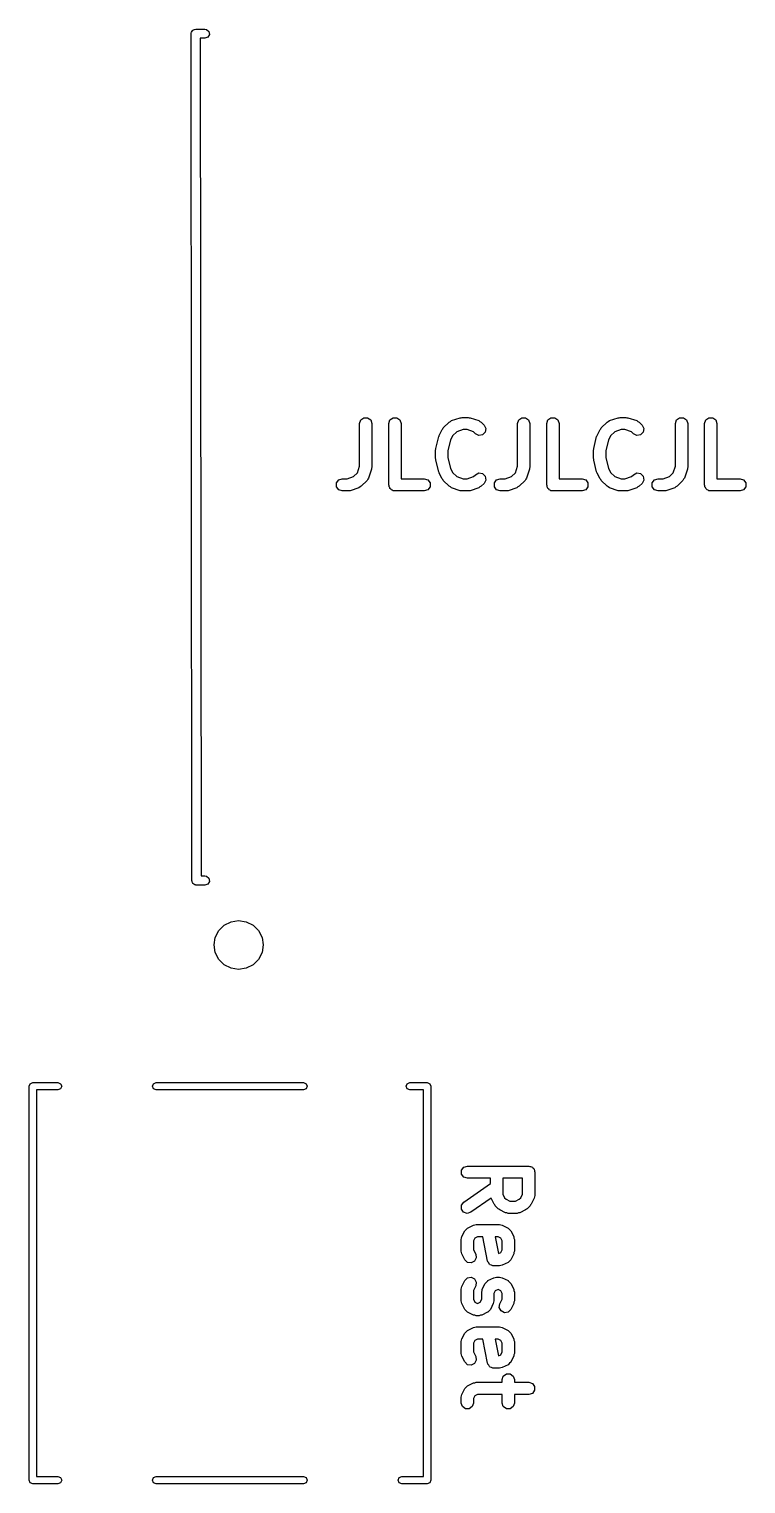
# Model space of a CAD drawing. Extents: x 36 to 175, y -118 to -38.
# Drawn here: x 35.85 to 47.52, y -118.08 to -94.37 of the extents above; entities that cross this region are included whole.
import ezdxf

# ---------------------------------------------------------------- set-up
doc = ezdxf.new("R2010")
doc.units = 0
doc.layers.add('BLACK', color=7, linetype='CONTINUOUS')

msp = doc.modelspace()

# ---------------------------------------------------------------- linework, layer by layer
at = {"layer": 'BLACK', "linetype": 'CONTINUOUS'}
for p, q in [((38.483, -94.4461), (38.4847, -94.4363)), ((38.4958, -108.246), (38.483, -94.4461)), ((38.4841, -94.433), (38.4858, -94.4301)), ((38.4847, -94.4363), (38.4841, -94.433)), ((38.4858, -94.4301), (38.4875, -94.4204)), ((38.4875, -94.4204), (38.5, -94.4054)), ((38.5, -94.4054), (38.5098, -94.3885)), ((38.5098, -94.3885), (38.5161, -94.3862)), ((38.5161, -94.3862), (38.5204, -94.3811)), ((38.5204, -94.3811), (38.5397, -94.3777)), ((38.5397, -94.3777), (38.558, -94.371)), ((38.558, -94.371), (38.708, -94.371)), ((38.708, -94.521), (38.6331, -94.521)), ((38.6331, -94.521), (38.6457, -108.171)), ((38.708, -94.371), (38.7337, -94.3755)), ((38.7562, -94.5035), (38.708, -94.521)), ((38.7337, -94.3755), (38.773, -94.4085)), ((38.7819, -94.459), (38.7562, -94.5035)), ((38.773, -94.4085), (38.7819, -94.459)), ((41.227, -100.798), (41.246, -100.739)), ((41.246, -100.739), (41.296, -100.703)), ((41.296, -100.703), (41.3579, -100.703)), ((41.3579, -100.703), (41.4079, -100.739)), ((41.4079, -100.739), (41.427, -100.798)), ((41.7031, -100.798), (41.7222, -100.739)), ((41.7222, -100.739), (41.7722, -100.703)), ((41.7722, -100.703), (41.834, -100.703)), ((41.834, -100.703), (41.884, -100.739)), ((41.884, -100.739), (41.9031, -100.798)), ((42.7054, -100.765), (42.7239, -100.751)), ((42.7239, -100.751), (42.8668, -100.703)), ((42.8668, -100.703), (42.883, -100.703)), ((42.883, -100.703), (42.8984, -100.698)), ((42.8984, -100.698), (42.9936, -100.698)), ((42.9936, -100.698), (43.009, -100.703)), ((43.009, -100.703), (43.0252, -100.703)), ((43.0252, -100.703), (43.1681, -100.751)), ((43.1681, -100.751), (43.1866, -100.765)), ((43.7984, -100.798), (43.8175, -100.739)), ((43.8175, -100.739), (43.8675, -100.703)), ((43.8675, -100.703), (43.9293, -100.703)), ((43.9293, -100.703), (43.9793, -100.739)), ((43.9793, -100.739), (43.9984, -100.798)), ((44.2746, -100.798), (44.2937, -100.739)), ((44.2937, -100.739), (44.3437, -100.703)), ((44.3437, -100.703), (44.4055, -100.703)), ((44.4055, -100.703), (44.4555, -100.739)), ((44.4555, -100.739), (44.4746, -100.798)), ((45.2768, -100.765), (45.2953, -100.751)), ((45.2953, -100.751), (45.4382, -100.703)), ((45.4382, -100.703), (45.4544, -100.703)), ((45.4544, -100.703), (45.4698, -100.698)), ((45.4698, -100.698), (45.565, -100.698)), ((45.565, -100.698), (45.5805, -100.703)), ((45.5805, -100.703), (45.5967, -100.703)), ((45.5967, -100.703), (45.7395, -100.751)), ((45.7395, -100.751), (45.7581, -100.765)), ((46.3698, -100.798), (46.3889, -100.739)), ((46.3889, -100.739), (46.4389, -100.703)), ((46.4389, -100.703), (46.5007, -100.703)), ((46.5007, -100.703), (46.5507, -100.739)), ((46.5507, -100.739), (46.5698, -100.798)), ((46.846, -100.798), (46.8651, -100.739)), ((46.8651, -100.739), (46.9151, -100.703)), ((46.9151, -100.703), (46.9769, -100.703)), ((46.9769, -100.703), (47.0269, -100.739)), ((47.0269, -100.739), (47.046, -100.798)), ((41.227, -101.496), (41.227, -100.798)), ((41.427, -100.798), (41.427, -101.513)), ((41.7031, -101.798), (41.7031, -100.798)), ((41.9031, -100.798), (41.9031, -101.698)), ((42.5232, -100.992), (42.5708, -100.896)), ((42.5708, -100.896), (42.5822, -100.885)), ((42.5822, -100.885), (42.5896, -100.87)), ((42.5896, -100.87), (42.6848, -100.775)), ((42.6848, -100.775), (42.7054, -100.765)), ((42.8095, -100.933), (42.7425, -101)), ((42.9146, -100.898), (42.8095, -100.933)), ((42.9774, -100.898), (42.9146, -100.898)), ((43.0825, -100.933), (42.9774, -100.898)), ((43.1134, -100.964), (43.0825, -100.933)), ((43.1684, -100.992), (43.1134, -100.964)), ((43.2295, -100.983), (43.1684, -100.992)), ((43.1866, -100.765), (43.2072, -100.775)), ((43.2072, -100.775), (43.2548, -100.823)), ((43.2732, -100.939), (43.2295, -100.983)), ((43.2548, -100.823), (43.2829, -100.878)), ((43.2829, -100.878), (43.2732, -100.939)), ((43.7984, -101.496), (43.7984, -100.798)), ((43.9984, -100.798), (43.9984, -101.513)), ((44.2746, -101.798), (44.2746, -100.798)), ((44.4746, -100.798), (44.4746, -101.698)), ((45.0947, -100.992), (45.1423, -100.896)), ((45.1423, -100.896), (45.1536, -100.885)), ((45.1536, -100.885), (45.161, -100.87)), ((45.161, -100.87), (45.2562, -100.775)), ((45.2562, -100.775), (45.2768, -100.765)), ((45.381, -100.933), (45.3139, -101)), ((45.486, -100.898), (45.381, -100.933)), ((45.5488, -100.898), (45.486, -100.898)), ((45.6539, -100.933), (45.5488, -100.898)), ((45.6848, -100.964), (45.6539, -100.933)), ((45.7399, -100.992), (45.6848, -100.964)), ((45.8009, -100.983), (45.7399, -100.992)), ((45.7581, -100.765), (45.7786, -100.775)), ((45.7786, -100.775), (45.8262, -100.823)), ((45.8446, -100.939), (45.8009, -100.983)), ((45.8262, -100.823), (45.8543, -100.878)), ((45.8543, -100.878), (45.8446, -100.939)), ((46.3698, -101.496), (46.3698, -100.798)), ((46.5698, -100.798), (46.5698, -101.513)), ((46.846, -101.798), (46.846, -100.798)), ((47.046, -100.798), (47.046, -101.698)), ((42.465, -101.227), (42.4689, -101.215)), ((42.465, -101.37), (42.465, -101.227)), ((42.468, -101.203), (42.5157, -101.012)), ((42.4689, -101.215), (42.468, -101.203)), ((42.5157, -101.012), (42.5216, -101.003)), ((42.5216, -101.003), (42.5232, -100.992)), ((42.707, -101.071), (42.665, -101.239)), ((42.7425, -101), (42.707, -101.071)), ((45.0365, -101.227), (45.0403, -101.215)), ((45.0365, -101.37), (45.0365, -101.227)), ((45.0395, -101.203), (45.0871, -101.012)), ((45.0403, -101.215), (45.0395, -101.203)), ((45.0871, -101.012), (45.093, -101.003)), ((45.093, -101.003), (45.0947, -100.992)), ((45.2784, -101.071), (45.2365, -101.239)), ((45.3139, -101), (45.2784, -101.071)), ((42.4689, -101.381), (42.465, -101.37)), ((42.468, -101.394), (42.4689, -101.381)), ((42.5157, -101.584), (42.468, -101.394)), ((42.665, -101.239), (42.665, -101.357)), ((42.665, -101.357), (42.707, -101.525)), ((45.0403, -101.381), (45.0365, -101.37)), ((45.0395, -101.394), (45.0403, -101.381)), ((45.0871, -101.584), (45.0395, -101.394)), ((45.2365, -101.239), (45.2365, -101.357)), ((45.2365, -101.357), (45.2784, -101.525)), ((40.8872, -101.717), (40.946, -101.698)), ((40.946, -101.698), (41.025, -101.698)), ((41.025, -101.698), (41.1301, -101.663)), ((41.1301, -101.663), (41.1919, -101.601)), ((41.1919, -101.601), (41.227, -101.496)), ((41.3742, -101.687), (41.3605, -101.706)), ((41.4218, -101.544), (41.3742, -101.687)), ((41.4219, -101.528), (41.4218, -101.544)), ((41.427, -101.513), (41.4219, -101.528)), ((41.9031, -101.698), (42.2793, -101.698)), ((42.2793, -101.698), (42.3381, -101.717)), ((42.5216, -101.594), (42.5157, -101.584)), ((42.5232, -101.605), (42.5216, -101.594)), ((42.5708, -101.7), (42.5232, -101.605)), ((42.5822, -101.712), (42.5708, -101.7)), ((42.707, -101.525), (42.7425, -101.596)), ((42.7425, -101.596), (42.8095, -101.663)), ((42.8095, -101.663), (42.9146, -101.698)), ((42.9146, -101.698), (42.9774, -101.698)), ((42.9774, -101.698), (43.0825, -101.663)), ((43.0825, -101.663), (43.1134, -101.632)), ((43.1134, -101.632), (43.1684, -101.604)), ((43.1684, -101.604), (43.2295, -101.614)), ((43.2295, -101.614), (43.2732, -101.658)), ((43.2732, -101.658), (43.2829, -101.719)), ((43.4586, -101.717), (43.5174, -101.698)), ((43.5174, -101.698), (43.5964, -101.698)), ((43.5964, -101.698), (43.7015, -101.663)), ((43.7015, -101.663), (43.7634, -101.601)), ((43.7634, -101.601), (43.7984, -101.496)), ((43.9456, -101.687), (43.9319, -101.706)), ((43.9932, -101.544), (43.9456, -101.687)), ((43.9934, -101.528), (43.9932, -101.544)), ((43.9984, -101.513), (43.9934, -101.528)), ((44.4746, -101.698), (44.8508, -101.698)), ((44.8508, -101.698), (44.9095, -101.717)), ((45.093, -101.594), (45.0871, -101.584)), ((45.0947, -101.605), (45.093, -101.594)), ((45.1423, -101.7), (45.0947, -101.605)), ((45.1536, -101.712), (45.1423, -101.7)), ((45.2784, -101.525), (45.3139, -101.596)), ((45.3139, -101.596), (45.381, -101.663)), ((45.381, -101.663), (45.486, -101.698)), ((45.486, -101.698), (45.5488, -101.698)), ((45.5488, -101.698), (45.6539, -101.663)), ((45.6539, -101.663), (45.6848, -101.632)), ((45.6848, -101.632), (45.7399, -101.604)), ((45.7399, -101.604), (45.8009, -101.614)), ((45.8009, -101.614), (45.8446, -101.658)), ((45.8446, -101.658), (45.8543, -101.719)), ((46.0301, -101.717), (46.0889, -101.698)), ((46.0889, -101.698), (46.1679, -101.698)), ((46.1679, -101.698), (46.2729, -101.663)), ((46.2729, -101.663), (46.3348, -101.601)), ((46.3348, -101.601), (46.3698, -101.496)), ((46.5171, -101.687), (46.5034, -101.706)), ((46.5647, -101.544), (46.5171, -101.687)), ((46.5648, -101.528), (46.5647, -101.544)), ((46.5698, -101.513), (46.5648, -101.528)), ((47.046, -101.698), (47.4222, -101.698)), ((47.4222, -101.698), (47.481, -101.717)), ((40.8509, -101.767), (40.8872, -101.717)), ((40.8509, -101.829), (40.8509, -101.767)), ((40.8872, -101.879), (40.8509, -101.829)), ((40.946, -101.898), (40.8872, -101.879)), ((41.0412, -101.898), (40.946, -101.898)), ((41.0567, -101.893), (41.0412, -101.898)), ((41.0729, -101.893), (41.0567, -101.893)), ((41.2157, -101.845), (41.0729, -101.893)), ((41.2343, -101.832), (41.2157, -101.845)), ((41.2548, -101.821), (41.2343, -101.832)), ((41.35, -101.726), (41.2548, -101.821)), ((41.3605, -101.706), (41.35, -101.726)), ((41.708, -101.813), (41.7031, -101.798)), ((41.708, -101.829), (41.708, -101.813)), ((41.7173, -101.842), (41.708, -101.829)), ((41.7222, -101.857), (41.7173, -101.842)), ((41.7351, -101.866), (41.7222, -101.857)), ((41.7444, -101.879), (41.7351, -101.866)), ((41.7594, -101.884), (41.7444, -101.879)), ((41.7722, -101.893), (41.7594, -101.884)), ((41.7881, -101.893), (41.7722, -101.893)), ((41.8031, -101.898), (41.7881, -101.893)), ((42.2793, -101.898), (41.8031, -101.898)), ((42.3381, -101.879), (42.2793, -101.898)), ((42.3381, -101.717), (42.3744, -101.767)), ((42.3744, -101.829), (42.3381, -101.879)), ((42.3744, -101.767), (42.3744, -101.829)), ((42.5896, -101.726), (42.5822, -101.712)), ((42.6848, -101.821), (42.5896, -101.726)), ((42.7054, -101.832), (42.6848, -101.821)), ((42.7239, -101.845), (42.7054, -101.832)), ((42.8668, -101.893), (42.7239, -101.845)), ((42.883, -101.893), (42.8668, -101.893)), ((42.8984, -101.898), (42.883, -101.893)), ((42.9936, -101.898), (42.8984, -101.898)), ((43.009, -101.893), (42.9936, -101.898)), ((43.0252, -101.893), (43.009, -101.893)), ((43.1681, -101.845), (43.0252, -101.893)), ((43.1866, -101.832), (43.1681, -101.845)), ((43.2072, -101.821), (43.1866, -101.832)), ((43.2548, -101.774), (43.2072, -101.821)), ((43.2829, -101.719), (43.2548, -101.774)), ((43.4223, -101.767), (43.4586, -101.717)), ((43.4223, -101.829), (43.4223, -101.767)), ((43.4586, -101.879), (43.4223, -101.829)), ((43.5174, -101.898), (43.4586, -101.879)), ((43.6127, -101.898), (43.5174, -101.898)), ((43.6281, -101.893), (43.6127, -101.898)), ((43.6443, -101.893), (43.6281, -101.893)), ((43.7871, -101.845), (43.6443, -101.893)), ((43.8057, -101.832), (43.7871, -101.845)), ((43.8262, -101.821), (43.8057, -101.832)), ((43.9215, -101.726), (43.8262, -101.821)), ((43.9319, -101.706), (43.9215, -101.726)), ((44.2795, -101.813), (44.2746, -101.798)), ((44.2795, -101.829), (44.2795, -101.813)), ((44.2888, -101.842), (44.2795, -101.829)), ((44.2937, -101.857), (44.2888, -101.842)), ((44.3065, -101.866), (44.2937, -101.857)), ((44.3158, -101.879), (44.3065, -101.866)), ((44.3309, -101.884), (44.3158, -101.879)), ((44.3437, -101.893), (44.3309, -101.884)), ((44.3595, -101.893), (44.3437, -101.893)), ((44.3746, -101.898), (44.3595, -101.893)), ((44.8508, -101.898), (44.3746, -101.898)), ((44.9095, -101.879), (44.8508, -101.898)), ((44.9095, -101.717), (44.9459, -101.767)), ((44.9459, -101.829), (44.9095, -101.879)), ((44.9459, -101.767), (44.9459, -101.829)), ((45.161, -101.726), (45.1536, -101.712)), ((45.2562, -101.821), (45.161, -101.726)), ((45.2768, -101.832), (45.2562, -101.821)), ((45.2953, -101.845), (45.2768, -101.832)), ((45.4382, -101.893), (45.2953, -101.845)), ((45.4544, -101.893), (45.4382, -101.893)), ((45.4698, -101.898), (45.4544, -101.893)), ((45.565, -101.898), (45.4698, -101.898)), ((45.5805, -101.893), (45.565, -101.898)), ((45.5967, -101.893), (45.5805, -101.893)), ((45.7395, -101.845), (45.5967, -101.893)), ((45.7581, -101.832), (45.7395, -101.845)), ((45.7786, -101.821), (45.7581, -101.832)), ((45.8262, -101.774), (45.7786, -101.821)), ((45.8543, -101.719), (45.8262, -101.774)), ((45.9938, -101.767), (46.0301, -101.717)), ((45.9938, -101.829), (45.9938, -101.767)), ((46.0301, -101.879), (45.9938, -101.829)), ((46.0889, -101.898), (46.0301, -101.879)), ((46.1841, -101.898), (46.0889, -101.898)), ((46.1995, -101.893), (46.1841, -101.898)), ((46.2157, -101.893), (46.1995, -101.893)), ((46.3586, -101.845), (46.2157, -101.893)), ((46.3771, -101.832), (46.3586, -101.845)), ((46.3977, -101.821), (46.3771, -101.832)), ((46.4929, -101.726), (46.3977, -101.821)), ((46.5034, -101.706), (46.4929, -101.726)), ((46.8509, -101.813), (46.846, -101.798)), ((46.8509, -101.829), (46.8509, -101.813)), ((46.8602, -101.842), (46.8509, -101.829)), ((46.8651, -101.857), (46.8602, -101.842)), ((46.8779, -101.866), (46.8651, -101.857)), ((46.8872, -101.879), (46.8779, -101.866)), ((46.9023, -101.884), (46.8872, -101.879)), ((46.9151, -101.893), (46.9023, -101.884)), ((46.9309, -101.893), (46.9151, -101.893)), ((46.946, -101.898), (46.9309, -101.893)), ((47.4222, -101.898), (46.946, -101.898)), ((47.481, -101.879), (47.4222, -101.898)), ((47.481, -101.717), (47.5173, -101.767)), ((47.5173, -101.829), (47.481, -101.879)), ((47.5173, -101.767), (47.5173, -101.829)), ((38.5025, -108.264), (38.4958, -108.246)), ((38.5059, -108.283), (38.5025, -108.264)), ((38.5111, -108.288), (38.5059, -108.283)), ((38.5134, -108.294), (38.5111, -108.288)), ((38.5303, -108.304), (38.5134, -108.294)), ((38.5452, -108.316), (38.5303, -108.304)), ((38.555, -108.318), (38.5452, -108.316)), ((38.5579, -108.32), (38.555, -108.318)), ((38.5611, -108.319), (38.5579, -108.32)), ((38.5708, -108.321), (38.5611, -108.319)), ((38.708, -108.321), (38.5708, -108.321)), ((38.6457, -108.171), (38.708, -108.171)), ((38.708, -108.171), (38.7337, -108.176)), ((38.7562, -108.303), (38.708, -108.321)), ((38.7337, -108.176), (38.773, -108.209)), ((38.7819, -108.259), (38.7562, -108.303)), ((38.773, -108.209), (38.7819, -108.259)), ((38.9344, -109.061), (39.0229, -108.972)), ((39.0229, -108.972), (39.1344, -108.916)), ((39.1344, -108.916), (39.258, -108.896)), ((39.258, -108.896), (39.3816, -108.916)), ((39.3816, -108.916), (39.4931, -108.972)), ((39.4931, -108.972), (39.5816, -109.061)), ((38.858, -109.296), (38.8776, -109.172)), ((38.8776, -109.172), (38.9344, -109.061)), ((39.5816, -109.061), (39.6384, -109.172)), ((39.6384, -109.172), (39.658, -109.296)), ((38.8776, -109.42), (38.858, -109.296)), ((38.9344, -109.531), (38.8776, -109.42)), ((39.6384, -109.42), (39.5816, -109.531)), ((39.658, -109.296), (39.6384, -109.42)), ((39.0229, -109.62), (38.9344, -109.531)), ((39.1344, -109.676), (39.0229, -109.62)), ((39.258, -109.696), (39.1344, -109.676)), ((39.3816, -109.676), (39.258, -109.696)), ((39.4931, -109.62), (39.3816, -109.676)), ((39.5816, -109.531), (39.4931, -109.62)), ((35.846, -111.598), (35.8636, -111.556)), ((35.846, -118.018), (35.846, -111.598)), ((35.8636, -111.556), (35.906, -111.538)), ((35.906, -111.538), (36.316, -111.538)), ((36.316, -111.658), (35.966, -111.658)), ((35.966, -111.658), (35.966, -117.958)), ((36.316, -111.538), (36.3584, -111.556)), ((36.3584, -111.64), (36.316, -111.658)), ((36.3584, -111.556), (36.376, -111.598)), ((36.376, -111.598), (36.3584, -111.64)), ((37.856, -111.598), (37.8736, -111.556)), ((37.8736, -111.64), (37.856, -111.598)), ((37.8736, -111.556), (37.916, -111.538)), ((37.916, -111.658), (37.8736, -111.64)), ((37.916, -111.538), (40.316, -111.538)), ((40.316, -111.658), (37.916, -111.658)), ((40.316, -111.538), (40.3584, -111.556)), ((40.3584, -111.64), (40.316, -111.658)), ((40.3584, -111.556), (40.376, -111.598)), ((40.376, -111.598), (40.3584, -111.64)), ((41.986, -111.598), (42.0036, -111.556)), ((42.0036, -111.64), (41.986, -111.598)), ((42.0036, -111.556), (42.046, -111.538)), ((42.046, -111.658), (42.0036, -111.64)), ((42.046, -111.538), (42.326, -111.538)), ((42.266, -111.658), (42.046, -111.658)), ((42.266, -117.958), (42.266, -111.658)), ((42.326, -111.538), (42.3684, -111.556)), ((42.3684, -111.556), (42.386, -111.598)), ((42.386, -111.598), (42.386, -118.018)), ((42.8867, -112.968), (42.923, -112.918)), ((42.8867, -113.029), (42.8867, -112.968)), ((42.923, -113.079), (42.8867, -113.029)), ((42.923, -112.918), (42.9818, -112.898)), ((42.9818, -113.098), (42.923, -113.079)), ((42.9818, -112.898), (43.9818, -112.898)), ((43.9818, -112.898), (43.9968, -112.903)), ((43.9968, -112.903), (44.0127, -112.903)), ((44.0127, -112.903), (44.0255, -112.913)), ((44.0255, -112.913), (44.0406, -112.918)), ((44.0406, -112.918), (44.0499, -112.93)), ((44.0499, -112.93), (44.0627, -112.94)), ((44.0627, -112.94), (44.0676, -112.955)), ((44.0676, -112.955), (44.0769, -112.968)), ((44.0769, -112.968), (44.0769, -112.983)), ((44.0769, -112.983), (44.0818, -112.998)), ((44.0818, -112.998), (44.0818, -113.379)), ((42.9244, -113.488), (43.358, -113.185)), ((43.358, -113.098), (42.9818, -113.098)), ((43.358, -113.185), (43.358, -113.098)), ((43.8818, -113.098), (43.558, -113.098)), ((43.558, -113.098), (43.558, -113.356)), ((43.8818, -113.356), (43.8818, -113.098)), ((42.8861, -113.599), (42.8872, -113.537)), ((42.8872, -113.537), (42.9244, -113.488)), ((43.3681, -113.422), (43.0391, -113.652)), ((43.3685, -113.424), (43.3681, -113.422)), ((43.4161, -113.519), (43.3685, -113.424)), ((43.4275, -113.531), (43.4161, -113.519)), ((43.4349, -113.545), (43.4275, -113.531)), ((43.4825, -113.593), (43.4349, -113.545)), ((43.558, -113.356), (43.5878, -113.415)), ((43.5878, -113.415), (43.6124, -113.44)), ((43.6124, -113.44), (43.6721, -113.47)), ((43.6721, -113.47), (43.7677, -113.47)), ((43.7677, -113.47), (43.8273, -113.44)), ((43.8273, -113.44), (43.852, -113.415)), ((43.852, -113.415), (43.8818, -113.356)), ((44.0049, -113.545), (43.9573, -113.593)), ((44.0122, -113.531), (44.0049, -113.545)), ((44.0236, -113.519), (44.0122, -113.531)), ((44.0712, -113.424), (44.0236, -113.519)), ((44.0747, -113.401), (44.0712, -113.424)), ((44.0818, -113.379), (44.0747, -113.401)), ((42.9216, -113.65), (42.8861, -113.599)), ((42.98, -113.67), (42.9216, -113.65)), ((43.0391, -113.652), (42.98, -113.67)), ((43.4969, -113.6), (43.4825, -113.593)), ((43.5085, -113.612), (43.4969, -113.6)), ((43.6037, -113.659), (43.5085, -113.612)), ((43.6265, -113.663), (43.6037, -113.659)), ((43.6484, -113.67), (43.6265, -113.663)), ((43.7913, -113.67), (43.6484, -113.67)), ((43.8132, -113.663), (43.7913, -113.67)), ((43.836, -113.659), (43.8132, -113.663)), ((43.9313, -113.612), (43.836, -113.659)), ((43.9428, -113.6), (43.9313, -113.612)), ((43.9573, -113.593), (43.9428, -113.6)), ((42.8923, -114.049), (42.94, -113.954)), ((42.94, -113.954), (42.9405, -113.953)), ((42.9405, -113.953), (42.9406, -113.952)), ((42.9406, -113.952), (42.9621, -113.931)), ((42.9621, -113.931), (42.9833, -113.91)), ((42.9833, -113.91), (42.9841, -113.91)), ((42.9841, -113.91), (42.9847, -113.909)), ((42.9847, -113.909), (43.0799, -113.861)), ((43.0799, -113.861), (43.1027, -113.858)), ((43.1027, -113.858), (43.1246, -113.851)), ((43.1246, -113.851), (43.5056, -113.851)), ((43.5056, -113.851), (43.5275, -113.858)), ((43.5275, -113.858), (43.5503, -113.861)), ((43.5503, -113.861), (43.6455, -113.909)), ((43.6455, -113.909), (43.6461, -113.91)), ((43.6461, -113.91), (43.6469, -113.91)), ((43.6469, -113.91), (43.6681, -113.931)), ((43.6681, -113.931), (43.6896, -113.952)), ((43.6896, -113.952), (43.6897, -113.953)), ((43.6897, -113.953), (43.6903, -113.954)), ((43.6903, -113.954), (43.7379, -114.049)), ((42.8818, -114.094), (42.8889, -114.072)), ((42.8818, -114.284), (42.8818, -114.094)), ((42.8889, -114.072), (42.8923, -114.049)), ((43.1039, -114.073), (43.0818, -114.117)), ((43.0818, -114.117), (43.0818, -114.261)), ((43.0818, -114.261), (43.1188, -114.335)), ((43.1482, -114.051), (43.1039, -114.073)), ((43.2331, -114.051), (43.1482, -114.051)), ((43.3123, -114.447), (43.2331, -114.051)), ((43.482, -114.051), (43.4371, -114.051)), ((43.4371, -114.051), (43.4914, -114.322)), ((43.5263, -114.073), (43.482, -114.051)), ((43.5484, -114.117), (43.5263, -114.073)), ((43.5263, -114.305), (43.5484, -114.261)), ((43.5484, -114.261), (43.5484, -114.117)), ((43.7379, -114.049), (43.7413, -114.072)), ((43.7413, -114.072), (43.7484, -114.094)), ((43.7484, -114.094), (43.7484, -114.284)), ((42.8889, -114.306), (42.8818, -114.284)), ((42.8923, -114.329), (42.8889, -114.306)), ((42.94, -114.424), (42.8923, -114.329)), ((42.9833, -114.468), (42.94, -114.424)), ((43.0443, -114.478), (42.9833, -114.468)), ((43.0996, -114.451), (43.0443, -114.478)), ((43.128, -114.396), (43.0996, -114.451)), ((43.1188, -114.335), (43.128, -114.396)), ((43.3152, -114.452), (43.3123, -114.447)), ((43.3152, -114.458), (43.3152, -114.452)), ((43.3301, -114.478), (43.3152, -114.458)), ((43.3425, -114.501), (43.3301, -114.478)), ((43.348, -114.503), (43.3425, -114.501)), ((43.3516, -114.508), (43.348, -114.503)), ((43.4914, -114.322), (43.5263, -114.305)), ((43.6455, -114.469), (43.5503, -114.516)), ((43.6461, -114.468), (43.6455, -114.469)), ((43.6469, -114.468), (43.6461, -114.468)), ((43.6681, -114.447), (43.6469, -114.468)), ((43.6896, -114.426), (43.6681, -114.447)), ((43.6897, -114.425), (43.6896, -114.426)), ((43.6903, -114.424), (43.6897, -114.425)), ((43.7379, -114.329), (43.6903, -114.424)), ((43.7413, -114.306), (43.7379, -114.329)), ((43.7484, -114.284), (43.7413, -114.306)), ((42.94, -114.763), (42.9833, -114.719)), ((42.9833, -114.719), (43.0443, -114.709)), ((43.0443, -114.709), (43.0996, -114.737)), ((43.0996, -114.737), (43.128, -114.792)), ((43.318, -114.766), (43.4132, -114.719)), ((43.3757, -114.516), (43.3516, -114.508)), ((43.3987, -114.526), (43.3757, -114.516)), ((43.4046, -114.525), (43.3987, -114.526)), ((43.4104, -114.527), (43.4046, -114.525)), ((43.5056, -114.527), (43.4104, -114.527)), ((43.4132, -114.719), (43.436, -114.715)), ((43.436, -114.715), (43.458, -114.708)), ((43.458, -114.708), (43.5056, -114.708)), ((43.5275, -114.52), (43.5056, -114.527)), ((43.5056, -114.708), (43.5275, -114.715)), ((43.5503, -114.516), (43.5275, -114.52)), ((43.5275, -114.715), (43.5503, -114.719)), ((43.5503, -114.719), (43.6455, -114.766)), ((42.8818, -114.903), (42.8889, -114.881)), ((42.8818, -115.094), (42.8818, -114.903)), ((42.8889, -114.881), (42.8923, -114.859)), ((42.8923, -114.859), (42.94, -114.763)), ((43.1188, -114.853), (43.0818, -114.927)), ((43.0818, -114.927), (43.0818, -115.07)), ((43.128, -114.792), (43.1188, -114.853)), ((43.2151, -114.951), (43.2222, -114.929)), ((43.2151, -115.07), (43.2151, -114.951)), ((43.2222, -114.929), (43.2257, -114.906)), ((43.2257, -114.906), (43.2733, -114.811)), ((43.2733, -114.811), (43.2738, -114.81)), ((43.2738, -114.81), (43.274, -114.81)), ((43.274, -114.81), (43.2955, -114.788)), ((43.2955, -114.788), (43.3167, -114.767)), ((43.3167, -114.767), (43.3174, -114.767)), ((43.3174, -114.767), (43.318, -114.766)), ((43.4373, -114.93), (43.4151, -114.974)), ((43.4151, -114.974), (43.4151, -115.094)), ((43.4816, -114.908), (43.4373, -114.93)), ((43.482, -114.908), (43.4816, -114.908)), ((43.5263, -114.93), (43.482, -114.908)), ((43.5484, -114.974), (43.5263, -114.93)), ((43.5484, -115.07), (43.5484, -114.974)), ((43.6455, -114.766), (43.6461, -114.767)), ((43.6461, -114.767), (43.6469, -114.767)), ((43.6469, -114.767), (43.6681, -114.788)), ((43.6681, -114.788), (43.6896, -114.81)), ((43.6896, -114.81), (43.6897, -114.81)), ((43.6897, -114.81), (43.6903, -114.811)), ((43.6903, -114.811), (43.7379, -114.906)), ((43.7379, -114.906), (43.7413, -114.929)), ((43.7413, -114.929), (43.7484, -114.951)), ((43.7484, -114.951), (43.7484, -115.094)), ((42.8889, -115.116), (42.8818, -115.094)), ((42.8923, -115.138), (42.8889, -115.116)), ((42.94, -115.234), (42.8923, -115.138)), ((43.0818, -115.07), (43.1039, -115.114)), ((43.1039, -115.114), (43.1482, -115.137)), ((43.1482, -115.137), (43.1486, -115.137)), ((43.1486, -115.137), (43.193, -115.114)), ((43.193, -115.114), (43.2151, -115.07)), ((43.4046, -115.138), (43.3569, -115.234)), ((43.408, -115.116), (43.4046, -115.138)), ((43.4151, -115.094), (43.408, -115.116)), ((43.5022, -115.205), (43.5114, -115.144)), ((43.5307, -115.26), (43.5022, -115.205)), ((43.5114, -115.144), (43.5484, -115.07)), ((43.7379, -115.138), (43.6903, -115.234)), ((43.7413, -115.116), (43.7379, -115.138)), ((43.7484, -115.094), (43.7413, -115.116)), ((42.9405, -115.234), (42.94, -115.234)), ((42.9406, -115.235), (42.9405, -115.234)), ((42.9621, -115.256), (42.9406, -115.235)), ((42.9833, -115.278), (42.9621, -115.256)), ((42.9841, -115.278), (42.9833, -115.278)), ((42.9847, -115.278), (42.9841, -115.278)), ((43.0799, -115.326), (42.9847, -115.278)), ((43.1027, -115.329), (43.0799, -115.326)), ((43.1246, -115.337), (43.1027, -115.329)), ((43.1723, -115.337), (43.1246, -115.337)), ((43.1942, -115.329), (43.1723, -115.337)), ((43.217, -115.326), (43.1942, -115.329)), ((43.3122, -115.278), (43.217, -115.326)), ((43.3128, -115.278), (43.3122, -115.278)), ((43.3136, -115.278), (43.3128, -115.278)), ((43.3347, -115.256), (43.3136, -115.278)), ((43.3562, -115.235), (43.3347, -115.256)), ((43.3564, -115.234), (43.3562, -115.235)), ((43.3569, -115.234), (43.3564, -115.234)), ((43.5859, -115.288), (43.5307, -115.26)), ((43.6469, -115.278), (43.5859, -115.288)), ((43.6903, -115.234), (43.6469, -115.278)), ((42.8923, -115.716), (42.94, -115.62)), ((42.94, -115.62), (42.9405, -115.62)), ((42.9405, -115.62), (42.9406, -115.619)), ((42.9406, -115.619), (42.9621, -115.598)), ((42.9621, -115.598), (42.9833, -115.576)), ((42.9833, -115.576), (42.9841, -115.576)), ((42.9841, -115.576), (42.9847, -115.576)), ((42.9847, -115.576), (43.0799, -115.528)), ((43.0799, -115.528), (43.1027, -115.525)), ((43.1027, -115.525), (43.1246, -115.518)), ((43.1246, -115.518), (43.5056, -115.518)), ((43.5056, -115.518), (43.5275, -115.525)), ((43.5275, -115.525), (43.5503, -115.528)), ((43.5503, -115.528), (43.6455, -115.576)), ((43.6455, -115.576), (43.6461, -115.576)), ((43.6461, -115.576), (43.6469, -115.576)), ((43.6469, -115.576), (43.6681, -115.598)), ((43.6681, -115.598), (43.6896, -115.619)), ((43.6896, -115.619), (43.6897, -115.62)), ((43.6897, -115.62), (43.6903, -115.62)), ((43.6903, -115.62), (43.7379, -115.716)), ((42.8818, -115.76), (42.8889, -115.738)), ((42.8818, -115.951), (42.8818, -115.76)), ((42.8889, -115.738), (42.8923, -115.716)), ((43.1039, -115.74), (43.0818, -115.784)), ((43.0818, -115.784), (43.0818, -115.927)), ((43.0818, -115.927), (43.1188, -116.001)), ((43.1482, -115.718), (43.1039, -115.74)), ((43.2331, -115.718), (43.1482, -115.718)), ((43.3123, -116.113), (43.2331, -115.718)), ((43.482, -115.718), (43.4371, -115.718)), ((43.4371, -115.718), (43.4914, -115.989)), ((43.5263, -115.74), (43.482, -115.718)), ((43.5484, -115.784), (43.5263, -115.74)), ((43.5263, -115.972), (43.5484, -115.927)), ((43.5484, -115.927), (43.5484, -115.784)), ((43.7379, -115.716), (43.7413, -115.738)), ((43.7413, -115.738), (43.7484, -115.76)), ((43.7484, -115.76), (43.7484, -115.951)), ((42.8889, -115.973), (42.8818, -115.951)), ((42.8923, -115.996), (42.8889, -115.973)), ((42.94, -116.091), (42.8923, -115.996)), ((42.9833, -116.135), (42.94, -116.091)), ((43.0443, -116.145), (42.9833, -116.135)), ((43.0996, -116.117), (43.0443, -116.145)), ((43.128, -116.062), (43.0996, -116.117)), ((43.1188, -116.001), (43.128, -116.062)), ((43.3152, -116.119), (43.3123, -116.113)), ((43.3152, -116.125), (43.3152, -116.119)), ((43.3301, -116.145), (43.3152, -116.125)), ((43.3425, -116.167), (43.3301, -116.145)), ((43.4914, -115.989), (43.5263, -115.972)), ((43.6455, -116.136), (43.5503, -116.183)), ((43.6461, -116.135), (43.6455, -116.136)), ((43.6469, -116.135), (43.6461, -116.135)), ((43.6681, -116.113), (43.6469, -116.135)), ((43.6896, -116.092), (43.6681, -116.113)), ((43.6897, -116.091), (43.6896, -116.092)), ((43.6903, -116.091), (43.6897, -116.091)), ((43.7379, -115.996), (43.6903, -116.091)), ((43.7413, -115.973), (43.7379, -115.996)), ((43.7484, -115.951), (43.7413, -115.973)), ((43.348, -116.17), (43.3425, -116.167)), ((43.3516, -116.175), (43.348, -116.17)), ((43.3757, -116.182), (43.3516, -116.175)), ((43.3987, -116.193), (43.3757, -116.182)), ((43.4046, -116.192), (43.3987, -116.193)), ((43.4104, -116.194), (43.4046, -116.192)), ((43.5056, -116.194), (43.4104, -116.194)), ((43.5275, -116.187), (43.5056, -116.194)), ((43.5503, -116.183), (43.5275, -116.187)), ((43.5484, -116.379), (43.5675, -116.321)), ((43.5484, -116.422), (43.5484, -116.379)), ((43.5675, -116.321), (43.6175, -116.284)), ((43.6175, -116.284), (43.6793, -116.284)), ((43.6793, -116.284), (43.7293, -116.321)), ((43.7293, -116.321), (43.7484, -116.379)), ((43.7484, -116.379), (43.7484, -116.422)), ((42.8889, -116.643), (42.8923, -116.62)), ((42.8923, -116.62), (42.94, -116.525)), ((42.94, -116.525), (42.9405, -116.525)), ((42.9405, -116.525), (42.9406, -116.524)), ((42.9406, -116.524), (42.9621, -116.503)), ((42.9621, -116.503), (42.9833, -116.481)), ((42.9833, -116.481), (42.9841, -116.481)), ((42.9841, -116.481), (42.9847, -116.48)), ((42.9847, -116.48), (43.0799, -116.433)), ((43.0799, -116.433), (43.1027, -116.429)), ((43.1027, -116.429), (43.1246, -116.422)), ((43.1482, -116.622), (43.1039, -116.644)), ((43.1246, -116.422), (43.5484, -116.422)), ((43.5484, -116.622), (43.1482, -116.622)), ((43.5484, -116.76), (43.5484, -116.622)), ((43.7484, -116.422), (43.9818, -116.422)), ((43.9818, -116.622), (43.7484, -116.622)), ((43.7484, -116.622), (43.7484, -116.76)), ((43.9818, -116.422), (44.0406, -116.441)), ((44.0406, -116.603), (43.9818, -116.622)), ((44.0406, -116.441), (44.0769, -116.491)), ((44.0769, -116.553), (44.0406, -116.603)), ((44.0769, -116.491), (44.0769, -116.553)), ((42.8818, -116.665), (42.8889, -116.643)), ((42.8818, -116.76), (42.8818, -116.665)), ((42.9009, -116.819), (42.8818, -116.76)), ((42.9509, -116.855), (42.9009, -116.819)), ((43.0127, -116.855), (42.9509, -116.855)), ((43.0627, -116.819), (43.0127, -116.855)), ((43.0818, -116.76), (43.0627, -116.819)), ((43.1039, -116.644), (43.0818, -116.689)), ((43.0818, -116.689), (43.0818, -116.76)), ((43.5675, -116.819), (43.5484, -116.76)), ((43.6175, -116.855), (43.5675, -116.819)), ((43.6793, -116.855), (43.6175, -116.855)), ((43.7293, -116.819), (43.6793, -116.855)), ((43.7484, -116.76), (43.7293, -116.819)), ((35.8636, -118.06), (35.846, -118.018)), ((35.846, -118.018), (35.846, -118.018)), ((35.906, -118.078), (35.8636, -118.06)), ((35.966, -117.958), (36.316, -117.958)), ((36.316, -117.958), (36.3584, -117.976)), ((36.3584, -118.06), (36.316, -118.078)), ((36.3584, -117.976), (36.376, -118.018)), ((36.376, -118.018), (36.3584, -118.06)), ((37.856, -118.018), (37.8736, -117.976)), ((37.8736, -118.06), (37.856, -118.018)), ((37.8736, -117.976), (37.916, -117.958)), ((37.916, -118.078), (37.8736, -118.06)), ((37.916, -117.958), (40.316, -117.958)), ((40.316, -117.958), (40.3584, -117.976)), ((40.3584, -118.06), (40.316, -118.078)), ((40.3584, -117.976), (40.376, -118.018)), ((40.376, -118.018), (40.3584, -118.06)), ((41.856, -118.018), (41.8736, -117.976)), ((41.8736, -118.06), (41.856, -118.018)), ((41.8736, -117.976), (41.916, -117.958)), ((41.916, -118.078), (41.8736, -118.06)), ((41.916, -117.958), (42.266, -117.958)), ((42.3684, -118.06), (42.326, -118.078)), ((42.386, -118.018), (42.3684, -118.06)), ((36.316, -118.078), (35.906, -118.078)), ((40.316, -118.078), (37.916, -118.078)), ((42.326, -118.078), (41.916, -118.078))]:
    msp.add_line(p, q, dxfattribs=at)

doc.saveas('drawing.dxf')
